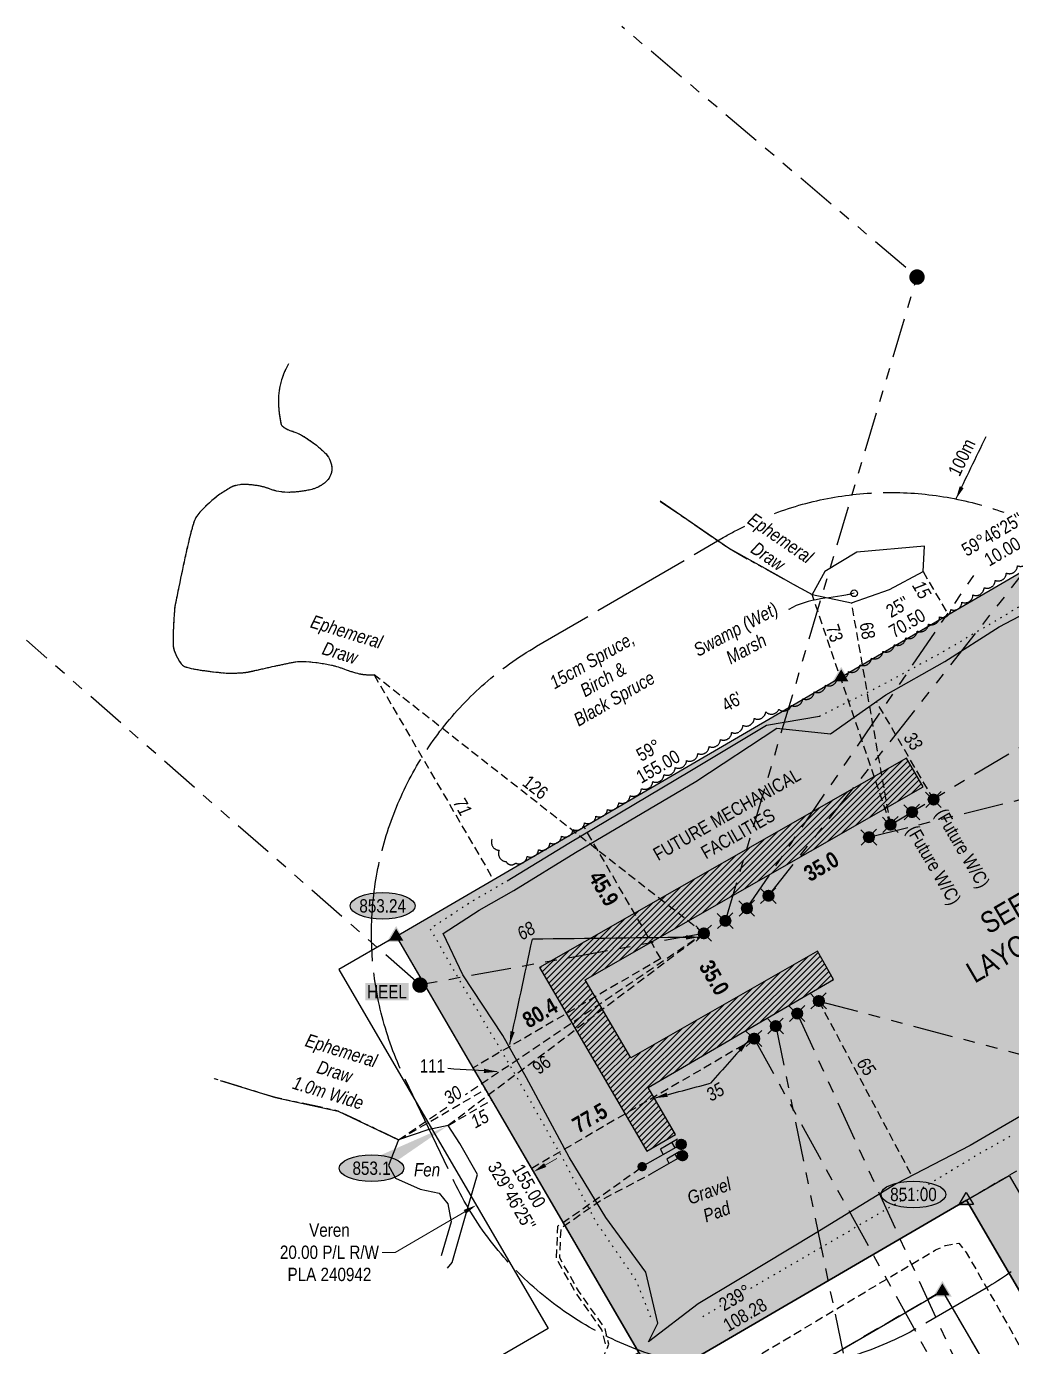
# Model space of a CAD drawing. Extents: x 398953 to 418778, y 6021401 to 6052343.
# Drawn here: x 416455 to 417195, y 6048103 to 6049096 of the extents above; entities that cross this region are included whole.
import ezdxf
from ezdxf.enums import TextEntityAlignment as Align

# ---------------------------------------------------------------- set-up
doc = ezdxf.new("R2010")
doc.units = 0
doc.header["$LTSCALE"] = 5
doc.header["$PDSIZE"] = 0.5
for name, pattern in [('0', [1, 1, 0]), ('foc-ACCESSROAD', [3.75, 2.5, -1.25]), ('foc-BUFFER', [16.75, 15, -1.75]), ('foc-DRILLPATH', [14.75, 6, -1.75, 1.75, -1.75, 1.75, -1.75]), ('foc-TIELINE', [1.875, 1.25, -0.625]), ('foc-TOPO', [1, 0.2, -0.8]), ('foc-TOPO-ephemeral', [6.25, 3.125, -0.625, 0.625, -0.625, 0.625, -0.625]), ('foc-TRAV', [1.875, 1.25, -0.625]), ('UG_PIPE', [1.875, 1.25, -0.625])]:
    doc.linetypes.add(name, pattern=pattern)
doc.layers.get('Defpoints').update_dxf_attribs({"color": 9})
for name, color, linetype in [('AS-PIPE-AG', 44, 'Continuous'), ('AS-PIPE-UG', 44, 'UG_PIPE'), ('AS-ROADS', 254, 'Continuous'), ('AS-SYMBOL', 7, 'Continuous'), ('AUX-BUFFER', 7, 'foc-BUFFER'), ('C-RW', 13, 'Continuous'), ('F-RW', 190, 'Continuous'), ('F-WS', 190, 'foc-ACCESSROAD'), ('L-BD', 7, 'Continuous'), ('L-DETAIL-T', 3, 'Continuous'), ('L-MON', 1, 'Continuous'), ('L-TIE', 7, 'foc-TIELINE'), ('P-BUFFER-PURPLE-H', 191, 'Continuous'), ('P-ELEVATION', 7, 'Continuous'), ('P-PDRILLPATH', 12, 'foc-DRILLPATH'), ('P-PROPOSED', 10, 'Continuous'), ('P-PROPOSED-H', 21, 'Continuous'), ('P-TRAV', 4, 'foc-TRAV'), ('T-BUSH', 110, '0'), ('T-BUSH-T', 110, 'Continuous'), ('T-DRAW', 143, 'foc-TOPO-ephemeral'), ('T-GENERAL', 48, 'foc-TOPO'), ('T-SLOPE', 48, 'Continuous'), ('T-TIE', 201, 'foc-TIELINE'), ('T-WATER-T', 170, 'Continuous'), ('WETLAND', 143, 'Continuous')]:
    doc.layers.add(name, color=color, linetype=linetype)
for name, color, linetype, lineweight in [('C-AR-T', 13, 'Continuous', 9), ('F-RW-T', 190, 'Continuous', 9), ('T-TEXT', 48, 'Continuous', 18), ('T-TIE-T', 201, 'Continuous', 18)]:
    doc.layers.add(name, color=color, linetype=linetype, lineweight=lineweight)
doc.styles.add('80', font='ARIALN.TTF', dxfattribs={"height": 10})
doc.styles.add('80CG', font='ARIALN.TTF', dxfattribs={"height": 10})
doc.styles.add('80L', font='ARIALN.TTF', dxfattribs={"height": 10})
doc.styles.add('80LS', font='ARIALNI.TTF', dxfattribs={"height": 10})
doc.styles.add('BOLD', font='ARIALNB.TTF')
doc.styles.add('foc-LtypeFont', font='ARIALN.TTF', dxfattribs={"height": 7.35})
doc.styles.add('MtXpl_Arial_Narrow', font='ARIALNI.TTF')
doc.linetypes.add('foc-TOPO-flowdirection-NOLINE', pattern='A,0,[">",foc-LtypeFont,S=0.3,R=0,X=0,Y=-0.945],-20,[">",foc-LtypeFont,S=0.3,R=0,X=0,Y=-0.945],0', length=20)
doc.dimstyles.new('CG2011', dxfattribs={"dimscale": 5, "dimtxt": 9, "dimasz": 2, "dimexe": 0.2, "dimexo": 0.0625, "dimgap": 0.5, "dimtad": 0, "dimtih": 1, "dimtoh": 1, "dimzin": 0, "dimdsep": 46, "dimtxsty": '80CG', "dimcen": 0.1, "dimse1": 1, "dimse2": 1, "dimclrd": 256, "dimclrt": 256, "dimaunit": 1, "dimadec": 4, "dimazin": 0, "dimtfac": 0.06, "dimtofl": 0, "dimtmove": 0, "dimatfit": 1, "dimfxl": 0.2, "dimtolj": 1, "dimtzin": 0, "dimlwd": -1, "dimarcsym": 0})
doc.dimstyles.new('Compass 5 000', dxfattribs={"dimscale": 5, "dimtxt": 9, "dimasz": 2, "dimexe": 0.2, "dimexo": 0.0625, "dimgap": 0.5, "dimtad": 0, "dimtih": 1, "dimtoh": 1, "dimzin": 0, "dimdsep": 46, "dimtxsty": '80CG', "dimcen": 0.1, "dimse1": 1, "dimse2": 1, "dimclrd": 256, "dimclrt": 256, "dimaunit": 1, "dimadec": 4, "dimazin": 0, "dimtfac": 0.06, "dimtofl": 0, "dimtmove": 0, "dimatfit": 1, "dimfxl": 0.2, "dimtolj": 1, "dimtzin": 0, "dimlwd": -1, "dimarcsym": 0})

# ---------------------------------------------------------------- blocks, each defined once
blk = doc.blocks.new('TRIA')
blk.add_hatch(color=255).paths.add_polyline_path([(-0.04, 1.52), (-1.47, -0.87), (1.39, -0.87)])
blk = doc.blocks.new('TRIAA')
blk.add_blockref('TRIA', (0, 0))
blk = doc.blocks.new('TRIB')
at = {"color": 1}
blk.add_lwpolyline([(-1.12, -0.67), (-0.04, 1.13), (1.04, -0.67)], close=True, dxfattribs=at)
blk = doc.blocks.new('TRIBB')
blk.add_blockref('TRIB', (0, 0))
blk = doc.blocks.new('TRICC')
for name in ['TRIAA', 'TRIBB']:
    blk.add_blockref(name, (0, 0))
blk = doc.blocks.new('plspike')
blk.add_blockref('TRICC', (0, 0))
blk = doc.blocks.new('STRIA')
blk.add_hatch(color=255).paths.add_polyline_path([(-0.04, 1.52), (-1.47, -0.87), (1.39, -0.87)])
blk = doc.blocks.new('STRIAA')
blk.add_blockref('STRIA', (0, 0))
blk = doc.blocks.new('STRIB')
at = {"color": 1}
blk.add_solid([(-1.12, -0.67), (-0.04, 1.13), (1.04, -0.67)], dxfattribs=at)
blk = doc.blocks.new('STRIBB')
blk.add_blockref('STRIB', (0, 0))
blk = doc.blocks.new('STRICC')
for name in ['STRIAA', 'STRIBB']:
    blk.add_blockref(name, (0, 0))
blk = doc.blocks.new('fdspike')
blk.add_blockref('STRICC', (0, 0))
blk = doc.blocks.new('we')
at = {"layer": 'P-ELEVATION'}
h = blk.add_hatch(color=111, dxfattribs=at)
h.dxf.hatch_style = 1
edge = h.paths.add_edge_path()
edge.add_ellipse((0, 0), major_axis=(-24.38, 0), ratio=0.410256, start_angle=0, end_angle=360)
at = {"layer": 'P-ELEVATION', "color": 7, "flags": 128}
blk.add_lwpolyline([(0, 0, 12.5, 0, 0), (-12.42, -6.43, 0, 0, 0)], format="xyseb", dxfattribs=at)
at = {"layer": 'P-ELEVATION', "color": 7}
blk.add_ellipse((0, 0), major_axis=(-24.38, 0), ratio=0.410256, dxfattribs=at)
at = {"layer": 'P-ELEVATION', "style": '80'}
blk.add_attdef('ELEVATION', text='', height=10, dxfattribs=at).set_placement((0, 0), align=Align.MIDDLE_CENTER)
blk = doc.blocks.new('*U52')
at = {"layer": 'P-ELEVATION'}
h = blk.add_hatch(color=111, dxfattribs=at)
h.dxf.hatch_style = 1
edge = h.paths.add_edge_path()
edge.add_ellipse((0, 0), major_axis=(-24.38, 0), ratio=0.410256, start_angle=0, end_angle=360)
at = {"layer": 'P-ELEVATION', "color": 7, "flags": 128}
blk.add_lwpolyline([(0, 0, 12.5, 0, 0), (57.66, 32.13, 0, 0, 0)], format="xyseb", dxfattribs=at)
at = {"layer": 'P-ELEVATION', "color": 7}
blk.add_ellipse((0, 0), major_axis=(-24.38, 0), ratio=0.410256, dxfattribs=at)
at = {"layer": 'P-ELEVATION', "style": '80'}
blk.add_attdef('ELEVATION', text='', height=10, dxfattribs=at).set_placement((0, 0), align=Align.MIDDLE_CENTER)
blk = doc.blocks.new('PIG')
h = blk.add_hatch(color=255)
h.dxf.hatch_style = 1
edge = h.paths.add_edge_path()
edge.add_arc((0, 0), 0.85, 0, 360)
at = {"layer": 'AS-SYMBOL'}
h = blk.add_hatch(color=13, dxfattribs=at)
h.dxf.hatch_style = 1
h.paths.add_polyline_path([(-0.1, 0, 1), (-0.55, 0, 1)])
h = blk.add_hatch(color=13, dxfattribs=at)
h.dxf.hatch_style = 1
h.paths.add_polyline_path([(0.1, 0, 1), (0.55, 0, 1)])
at = {"layer": 'AS-SYMBOL', "color": 13}
for centre, radius in [((0, 0), 0.75), ((-0.33, 0), 0.225), ((0.33, 0), 0.225)]:
    blk.add_circle(centre, radius, dxfattribs=at)
blk = doc.blocks.new('riser')
h = blk.add_hatch(color=255)
h.dxf.hatch_style = 1
edge = h.paths.add_edge_path()
edge.add_arc((0, 0), 0.7, 0, 360)
blk.add_hatch(color=48).paths.add_polyline_path([(0.58, -0.15), (-0.58, -0.15, 0.774597)])
at = {"color": 48}
blk.add_line((-0.58, -0.15), (0.58, -0.15), dxfattribs=at)
blk.add_circle((0, 0), 0.6, dxfattribs=at)
blk = doc.blocks.new('plbh')
at = {"layer": 'L-MON'}
h = blk.add_hatch(color=255, dxfattribs=at)
h.dxf.hatch_style = 1
edge = h.paths.add_edge_path()
edge.add_arc((0, 0), 1.16, 0, 360)
h = blk.add_hatch(color=256, dxfattribs=at)
h.dxf.hatch_style = 1
h.paths.add_polyline_path([(-0.96, 0, 1), (0.96, 0, 1)])
h.paths.add_polyline_path([(0.91, 0, -1), (-0.91, 0, -1)], flags=16)
h.paths.add_polyline_path([(0.45, 0, -1), (-0.45, 0, -1)], flags=0)
h = blk.add_hatch(color=256, dxfattribs=at)
h.dxf.hatch_style = 1
h.paths.add_polyline_path([(-0.45, 0, 1), (0.45, 0, 1)])
h.paths.add_polyline_path([(0.4, 0, -1), (-0.4, 0, -1)], flags=16)
at = {"layer": 'L-MON', "color": 240}
for radius in [0.96, 0.91, 0.45, 0.4]:
    blk.add_circle((0, 0), radius, dxfattribs=at)
blk = doc.blocks.new('*D68')
at = {"layer": 'C-AR-T', "transparency": 16777216}
for p, q in [((416844.7, 6048239.85), (416853.34, 6048244.89)), ((416784.24, 6048204.63), (416732, 6048174.19)), ((416732, 6048174.19), (416722, 6048174.19))]:
    blk.add_line(p, q, dxfattribs=at)
for points in [[(416843.86, 6048241.29), (416845.54, 6048238.41), (416836.06, 6048234.82)], [(416783.4, 6048206.07), (416785.08, 6048203.19), (416792.88, 6048209.66)]]:
    blk.add_solid(points, dxfattribs=at)
at = {"layer": 'Defpoints', "color": 0, "transparency": 16777216}
for p in [(416760.43, 6048364.64), (416717.24, 6048339.48), (416836.06, 6048234.82)]:
    blk.add_point(p, dxfattribs=at)
at = {"layer": 'C-AR-T', "transparency": 16777216, "insert": (416682.46, 6048174.19), "char_height": 10, "attachment_point": 5, "style": '80CG'}
blk.add_mtext('\\A1;Veren\\P20.00 P/L R/W\\PPLA 240942', dxfattribs=at)
blk = doc.blocks.new('*D73')
at = {"layer": 'Defpoints', "color": 0, "transparency": 16777216}
for p in [(417213.02, 6048198.69), (417180.1, 6048179.46), (417338.82, 6047983.27)]:
    blk.add_point(p, dxfattribs=at)
at = {"layer": 'F-RW-T', "transparency": 16777216}
for p, q in [((417347.46, 6047988.31), (417454, 6048050.54)), ((417454, 6048050.54), (417464, 6048050.54)), ((417297.27, 6047959.01), (417288.64, 6047953.96))]:
    blk.add_line(p, q, dxfattribs=at)
for points in [[(417346.62, 6047989.75), (417348.3, 6047986.88), (417338.82, 6047983.27)], [(417296.43, 6047960.45), (417298.11, 6047957.57), (417305.91, 6047964.05)]]:
    blk.add_solid(points, dxfattribs=at)
at = {"layer": 'F-RW-T', "transparency": 16777216, "insert": (417503.08, 6048050.54), "char_height": 10, "attachment_point": 5, "style": '80CG'}
blk.add_mtext('\\A1;PGI\\P15.00 P/L R/W\\PPLA 190452\\P(Expired)', dxfattribs=at)
blk = doc.blocks.new('WC')
at = {"layer": 'L-MON'}
h = blk.add_hatch(color=255, dxfattribs=at)
h.dxf.hatch_style = 1
edge = h.paths.add_edge_path()
edge.add_arc((0, 0), 0.9, 0, 360)
at = {"layer": 'L-MON', "color": 240, "flags": 128}
for points in [[(-0.62, 0.5), (-1.23, 1.12)], [(0.52, 0.61), (1.13, 1.21)], [(-1.18, -1.18), (-0.56, -0.57)], [(1.16, -1.18), (0.56, -0.57)]]:
    blk.add_lwpolyline(points, dxfattribs=at)
at = {"layer": 'L-MON', "color": 240}
for radius in [0.8, 0.373]:
    blk.add_circle((0, 0), radius, dxfattribs=at)

msp = doc.modelspace()

# ---------------------------------------------------------------- hatches: boundary and pattern name
at = {"layer": 'AS-ROADS'}
h = msp.add_hatch(color=256, dxfattribs=at)
h.dxf.hatch_style = 1
h.paths.add_polyline_path([(416922.442, 6048106.843), (416929.317, 6048120.891), (416920.327, 6048159.266), (416890.374, 6048200.516), (416862.737, 6048245.861), (416830.589, 6048305.431), (416812.732, 6048337.318), (416782.739, 6048382.808), (416768.097, 6048414.131), (416795.049, 6048431.528), (416821.197, 6048446.478), (416867.514, 6048474.961), (416957.924, 6048528.388), (417018.822, 6048568.386), (417059.174, 6048564.133), (417100.764, 6048593.498), (417145.107, 6048618.561), (417185.997, 6048644.743), (417226.299, 6048665.648), (417235.122, 6048651.676), (417245.202, 6048648.156), (417256.684, 6048654.863), (417285.569, 6048611.968), (417321.819, 6048553.806), (417367.997, 6048473.183), (417400.779, 6048413.678), (417387.619, 6048405.326), (417386.114, 6048394.286), (417390.352, 6048385.386), (417345.729, 6048359.891), (417281.387, 6048322.343), (417223.094, 6048288.938), (417164.314, 6048254.633), (417108.652, 6048225.661), (417047.757, 6048188.356), (416989.039, 6048153.008), (416959.712, 6048135.458)])
at = {"layer": 'P-BUFFER-PURPLE-H'}
h = msp.add_hatch(dxfattribs=at)
h.set_pattern_fill('ANSI31', color=256, scale=0.999564)
h.set_pattern_definition([(45, (179.582, 2636.1166), (-2.2440854293, 2.2440854293), [])])
h.paths.add_polyline_path([(417061.548, 6048379.415), (417049.419, 6048400.657), (416909.035, 6048320.495), (416874.803, 6048379.251), (417128.832, 6048524.306), (417116.435, 6048546.016), (416840.507, 6048388.455), (416921.025, 6048250.253), (416942.627, 6048262.838), (416922.056, 6048298.145)])
at = {"layer": 'P-PROPOSED-H'}
h = msp.add_hatch(color=256, dxfattribs=at)
h.dxf.hatch_style = 1
h.paths.add_polyline_path([(417161.605, 6048213.553), (416927.812, 6048077.342), (416732.827, 6048412.015), (417241.314, 6048708.267), (417590.374, 6048405.77), (417848.017, 6048001.888), (417799.085, 6047902.379), (417776.333, 6047902.825), (417671.283, 6047922.256), (417293.248, 6047987.602)])

# ---------------------------------------------------------------- linework, layer by layer
at = {"layer": 'AS-PIPE-AG', "flags": 128}
for points in [[(416944.195, 6048259.417), (416931.295, 6048251.789), (416933.26, 6048247.924)], [(416946.962, 6048255.397), (416917.652, 6048238.642)], [(416945.387, 6048249.762), (416936.28, 6048244.334), (416937.757, 6048241.217)], [(416939.702, 6048256.999), (416942.122, 6048252.689)], [(416947.91, 6048246.909), (416925.197, 6048233.787)], [(416944.105, 6048244.804), (416942.372, 6048247.987)]]:
    msp.add_lwpolyline(points, dxfattribs=at)
at = {"layer": 'AS-PIPE-UG', "flags": 128}
for points in [[(416889.95, 6048105.352), (416887.39, 6048115.927), (416867.695, 6048143.884), (416853.175, 6048169.469), (416854.21, 6048193.922), (416885.305, 6048215.572), (416917.652, 6048238.642)], [(416853.658, 6048075.483), (416871.536, 6048085.725), (416889.174, 6048097.155), (416892.573, 6048105.135), (416889.706, 6048116.977), (416869.808, 6048145.224), (416855.702, 6048170.079), (416856.654, 6048192.579), (416886.732, 6048213.521), (416925.197, 6048233.787)], [(416614.748, 6047766.091), (416639.107, 6047777.745), (416761.501, 6047844.3), (416846.404, 6047890.164), (416890.17, 6047913.341), (416909.088, 6047933.282), (416895.88, 6047959.076), (416879.27, 6047988.675), (416869.096, 6048007.68), (416884.166, 6048024.485), (416990.267, 6048087.766), (417138.252, 6048175.998), (417145.807, 6048179.388), (417155.861, 6048181.111), (417161.154, 6048174.171), (417180.881, 6048140.289), (417206.152, 6048095.473), (417219.182, 6048069.751), (417238.244, 6048035.129), (417253.923, 6048005.686), (417268.897, 6047979.46), (417287.338, 6047973.821), (417324.587, 6047968.383), (417370.042, 6047963.553), (417431.61, 6047952.776), (417496.038, 6047939.241), (417564.097, 6047926.528), (417609.449, 6047917.363), (417677.166, 6047904.056), (417738.118, 6047892.809), (417809.314, 6047883.441), (417865.84, 6047870.358), (417911.786, 6047858.972), (417972.73, 6047853.241)]]:
    msp.add_lwpolyline(points, dxfattribs=at)
at = {"layer": 'AS-ROADS', "flags": 128}
msp.add_lwpolyline([(417223.094, 6048288.938), (417164.314, 6048254.633), (417108.652, 6048225.661), (417047.757, 6048188.356), (416989.039, 6048153.008), (416959.712, 6048135.458), (416922.442, 6048106.843), (416929.317, 6048120.891), (416920.327, 6048159.266), (416890.374, 6048200.516), (416862.737, 6048245.861), (416830.589, 6048305.431), (416812.732, 6048337.318), (416782.739, 6048382.808), (416768.097, 6048414.131), (416795.049, 6048431.528), (416821.197, 6048446.478), (416867.514, 6048474.961), (416957.924, 6048528.388), (417018.822, 6048568.386), (417059.174, 6048564.133), (417100.764, 6048593.498), (417145.107, 6048618.561), (417185.997, 6048644.743), (417226.299, 6048665.648)], dxfattribs=at)
at = {"layer": 'C-RW', "flags": 128}
msp.add_lwpolyline([(416609.117, 6047776.829), (416848.673, 6047906.793), (416781.965, 6048021.29), (416915.232, 6048098.934), (416732.827, 6048412.015), (416689.643, 6048386.856), (416846.889, 6048116.958), (416713.622, 6048039.314), (416779.552, 6047926.153), (416585.284, 6047820.758)], dxfattribs=at)
at = {"layer": 'C-RW'}
for points in [[(416609.134, 6047776.406), (416848.917, 6047906.932), (416858.336, 6047912.046), (416870.754, 6047918.856), (416816.112, 6048012.221), (416927.812, 6048077.342), (417161.599, 6048213.515), (417293.248, 6047987.602), (417671.283, 6047922.256), (417776.333, 6047902.825), (418040.271, 6047853.932)], [(418031.189, 6047804.904), (417662.64, 6047873.325), (417514.007, 6047899.033), (417303.508, 6047935.486), (417261.453, 6047942.766), (417143.781, 6048145.107), (416884.467, 6047994.302), (416932.926, 6047910.563), (416939.442, 6047899.319), (416896.049, 6047875.698), (416874.177, 6047863.792), (416633.023, 6047732.519)]]:
    msp.add_lwpolyline(points, dxfattribs=at)
at = {"layer": 'F-RW'}
msp.add_lwpolyline([(417293.248, 6047987.602), (417161.602, 6048213.538), (417193.499, 6048232.108), (417340.307, 6047980.73)], dxfattribs=at)
at = {"layer": 'F-WS', "flags": 128}
msp.add_lwpolyline([(417143.554, 6048145.214), (416884.437, 6047994.168), (417035.432, 6047735.151), (417294.527, 6047886.122)], close=True, dxfattribs=at)
at = {"layer": 'L-TIE', "flags": 128}
for points in [[(416931.673, 6048395.186), (416873.961, 6048494.242)], [(416931.673, 6048395.186), (416790.539, 6048312.958)], [(417001.887, 6048334.866), (416834.569, 6048237.384)]]:
    msp.add_lwpolyline(points, dxfattribs=at)
at = {"layer": 'P-BUFFER-PURPLE-H', "flags": 128}
msp.add_lwpolyline([(417061.548, 6048379.415), (417049.419, 6048400.657), (416909.035, 6048320.495), (416874.803, 6048379.251), (417128.832, 6048524.306), (417116.435, 6048546.016), (416840.507, 6048388.455), (416921.025, 6048250.253), (416942.627, 6048262.838), (416922.056, 6048298.145), (417061.548, 6048379.415)], dxfattribs=at)
at = {"layer": 'P-PDRILLPATH', "elevation": 5333.106, "flags": 128}
for points in [[(417104.382, 6048495.881), (417584.761, 6048784.159)], [(417088.187, 6048486.448), (417703.926, 6048639.951)], [(417034.241, 6048353.809), (417357.232, 6047644.971)], [(417018.046, 6048344.376), (417171.813, 6047597.411)], [(417001.851, 6048334.943), (417370.844, 6047664.908)]]:
    msp.add_lwpolyline(points, dxfattribs=at)
at = {"layer": 'P-PDRILLPATH', "flags": 128}
msp.add_lwpolyline([(417050.435, 6048363.242), (417870.794, 6048145.843), (417949.127, 6048143.9)], dxfattribs=at)
at = {"layer": 'P-PROPOSED', "flags": 128}
msp.add_lwpolyline([(417161.605, 6048213.553), (416927.812, 6048077.342), (416732.827, 6048412.015), (417241.314, 6048708.267), (417590.374, 6048405.77), (417848.017, 6048001.888), (417799.085, 6047902.379), (417776.333, 6047902.825), (417671.283, 6047922.256), (417293.248, 6047987.602)], close=True, dxfattribs=at)
at = {"layer": 'P-TRAV', "flags": 128}
msp.add_lwpolyline([(417161.605, 6048213.553), (417414.707, 6048361.014), (417219.722, 6048695.688)], dxfattribs=at)
at = {"layer": 'T-BUSH', "flags": 128}
msp.add_lwpolyline([(416804.746, 6048485.08, 0.5205671), (416810.052, 6048476.609, 0.5205671), (416815.358, 6048468.138, 0.5205671), (416822.464, 6048466.978, 0.5205671), (416831.096, 6048472.018, 0.5205671), (416839.728, 6048477.058, 0.5205671), (416848.36, 6048482.097, 0.5205671), (416856.992, 6048487.137, 0.5205671), (416865.625, 6048492.177, 0.5205671), (416874.257, 6048497.217, 0.5205671), (416882.889, 6048502.256, 0.5205671), (416891.521, 6048507.296, 0.5205671), (416900.116, 6048512.397, 0.5205671), (416908.601, 6048517.682, 0.5205671), (416917.085, 6048522.966, 0.5205671), (416925.57, 6048528.25, 0.5205671), (416934.054, 6048533.535, 0.5205671), (416942.539, 6048538.819, 0.5205671), (416951.023, 6048544.104, 0.5205671), (416959.508, 6048549.388, 0.5205671), (416967.992, 6048554.673, 0.5205671), (416976.477, 6048559.957, 0.5205671), (416984.961, 6048565.242, 0.5205671), (416993.446, 6048570.526, 0.5205671), (417001.931, 6048575.811, 0.5205671), (417010.572, 6048580.729, 0.5205671), (417020.389, 6048582.611, 0.5205671), (417029.798, 6048585.57, 0.5205671), (417038.406, 6048590.652, 0.5205671), (417047.013, 6048595.734, 0.5205671), (417055.62, 6048600.816, 0.5205671), (417064.228, 6048605.898, 0.5205671), (417072.835, 6048610.98, 0.5205671), (417081.442, 6048616.061, 0.5205671), (417090.05, 6048621.143, 0.5205671), (417098.657, 6048626.225, 0.5205671), (417107.265, 6048631.307, 0.5205671), (417115.872, 6048636.389, 0.5205671), (417124.479, 6048641.471, 0.5205671), (417132.981, 6048646.723, 0.5205671), (417141.338, 6048652.206, 0.5205671), (417149.696, 6048657.689, 0.5205671), (417158.053, 6048663.172, 0.5205671), (417166.411, 6048668.655, 0.5205671), (417174.769, 6048674.138, 0.5205671), (417183.126, 6048679.621, 0.5205671), (417191.484, 6048685.104, 0.5205671), (417199.841, 6048690.587, 0.5205671), (417208.199, 6048696.07, 0.5205671), (417216.557, 6048701.553, 0.5205671), (417224.914, 6048707.036, 0.5205671), (417233.272, 6048712.519, 0.5205671), (417242.007, 6048716.188, 0.5205671), (417249.057, 6048709.112, 0.5205671), (417256.048, 6048701.968, 0.5205671), (417263.038, 6048694.823, 0.5205671), (417270.029, 6048687.679, 0.5205671), (417277.02, 6048680.535, 0.5205671), (417284.011, 6048673.39, 0.5205671), (417291.002, 6048666.246, 0.5205671), (417297.993, 6048659.102, 0.5205671), (417304.983, 6048651.957, 0.5205671), (417312.333, 6048645.199, 0.5205671), (417319.966, 6048638.744, 0.5205671), (417327.598, 6048632.29, 0.5205671), (417335.23, 6048625.835, 0.5205671), (417342.862, 6048619.38, 0.5205671), (417350.494, 6048612.926, 0.5205671), (417358.126, 6048606.471, 0.5205671), (417365.759, 6048600.016, 0.5205671), (417373.391, 6048593.562, 0.5205671), (417381.023, 6048587.107, 0.5205671), (417388.655, 6048580.652, 0.5205671), (417396.287, 6048574.198, 0.5205671), (417403.919, 6048567.743, 0.5205671), (417411.551, 6048561.288, 0.5205671), (417419.184, 6048554.834, 0.5205671), (417426.816, 6048548.379, 0.5205671), (417434.448, 6048541.924, 0.5205671), (417442.08, 6048535.47, 0.5205671), (417449.712, 6048529.015, 0.5205671), (417457.344, 6048522.56, 0.5205671), (417464.977, 6048516.106, 0.5205671), (417472.609, 6048509.651, 0.5205671), (417480.241, 6048503.196, 0.5205671), (417487.873, 6048496.741, 0.5205671), (417495.505, 6048490.287, 0.5205671), (417503.137, 6048483.832, 0.5205671), (417510.77, 6048477.377, 0.5205671), (417518.088, 6048470.57, 0.5205671), (417525.39, 6048463.744, 0.5205671), (417532.693, 6048456.919, 0.5205671), (417539.995, 6048450.093, 0.5205671), (417547.298, 6048443.268, 0.5205671), (417554.6, 6048436.442, 0.5205671), (417561.903, 6048429.617, 0.5205671), (417569.205, 6048422.792, 0.5205671), (417576.508, 6048415.966, 0.5205671), (417580.367, 6048408.115, 0.5205671), (417570.649, 6048406.423, 0.5205671), (417560.708, 6048405.378, 0.5205671), (417550.767, 6048404.334, 0.5205671), (417540.826, 6048403.289, 0.5205671), (417530.885, 6048402.245, 0.5205671), (417520.944, 6048401.201, 0.5205671), (417511.078, 6048399.87, 0.5205671), (417501.899, 6048395.913, 0.5205671), (417492.72, 6048391.957, 0.5205671), (417483.541, 6048388, 0.5205671), (417474.361, 6048384.043, 0.5205671), (417465.182, 6048380.086, 0.5205671), (417456.003, 6048376.129, 0.5205671), (417446.952, 6048372.003, 0.5205671), (417440.652, 6048364.243, 0.5205671), (417434.351, 6048356.483, 0.5205671), (417428.051, 6048348.723, 0.5205671), (417421.75, 6048340.963, 0.5205671), (417415.45, 6048333.204, 0.5205671), (417409.149, 6048325.444, 0.5205671), (417402.849, 6048317.684, 0.5205671), (417396.548, 6048309.924, 0.5205671), (417390.248, 6048302.164, 0.5205671), (417393.951, 6048293.1, 0.5205671), (417398.05, 6048283.983, 0.5205671), (417401.065, 6048274.453, 0.5205671), (417404.072, 6048264.921, 0.5205671), (417407.078, 6048255.388, 0.5205671), (417410.072, 6048245.852, 0.5205671), (417405.66, 6048237.086, 0.5205671), (417400.422, 6048228.573, 0.5205671), (417393.316, 6048221.808, 0.5205671), (417385.085, 6048216.136, 0.5205671), (417376.855, 6048210.463, 0.5205671), (417368.625, 6048204.791, 0.5205671), (417360.394, 6048199.119, 0.5205671), (417352.041, 6048193.646, 0.5205671), (417343.288, 6048188.819, 0.5205671), (417334.535, 6048183.992, 0.5205671), (417325.782, 6048179.165, 0.5205671), (417317.029, 6048174.338, 0.5205671), (417308.276, 6048169.511, 0.5205671), (417299.02, 6048165.808, 0.5205671), (417289.584, 6048162.51, 0.5205671), (417280.148, 6048159.212, 0.5205671), (417270.543, 6048156.578, 0.5205671), (417260.673, 6048154.997, 0.5205671), (417250.803, 6048153.416, 0.5205671), (417240.933, 6048151.835, 0.5205671), (417231.067, 6048151.665, 0.5205671), (417221.278, 6048153.093, 0.5205671), (417212.532, 6048148.542, 0.5205671), (417216.176, 6048139.234, 0.5205671), (417219.82, 6048129.926, 0.5205671), (417223.463, 6048120.619, 0.5205671), (417227.107, 6048111.311, 0.5205671), (417230.751, 6048102.003, 0.5205671), (417234.395, 6048092.695, 0.5205671), (417238.039, 6048083.387, 0.5205671), (417242.355, 6048074.466, 0.5205671), (417248.567, 6048066.635, 0.5205671), (417254.779, 6048058.805, 0.5205671), (417260.992, 6048050.974, 0.5205671), (417267.204, 6048043.143, 0.5205671), (417273.685, 6048037.244, 0.5205671), (417281.798, 6048043.083, 0.5205671), (417290.371, 6048046.446, 0.5205671), (417295.568, 6048037.928, 0.5205671), (417300.631, 6048029.309, 0.5205671), (417305.693, 6048020.69, 0.5205671), (417310.937, 6048012.253, 0.5205671), (417319.549, 6048007.179, 0.5205671), (417328.161, 6048002.104, 0.5205671), (417336.773, 6047997.03, 0.5205671), (417345.385, 6047991.956, 0.5205671), (417353.997, 6047986.882, 0.5205671), (417362.609, 6047981.808, 0.5205671), (417371.221, 6047976.734, 0.5205671), (417380.127, 6047972.46, 0.5205671), (417389.977, 6047970.762, 0.5205671), (417399.828, 6047969.064, 0.5205671), (417409.678, 6047967.365, 0.5205671), (417419.528, 6047965.667, 0.5205671), (417429.379, 6047963.969, 0.5205671), (417439.229, 6047962.271, 0.5205671), (417449.079, 6047960.572, 0.5205671), (417458.929, 6047958.874, 0.5205671), (417468.78, 6047957.176, 0.5205671), (417478.63, 6047955.477, 0.5205671), (417488.48, 6047953.779, 0.5205671), (417498.333, 6047952.094, 0.5205671), (417508.187, 6047950.42, 0.5205671), (417518.042, 6047948.745, 0.5205671), (417527.896, 6047947.071, 0.5205671), (417537.751, 6047945.396, 0.5205671), (417547.605, 6047943.722, 0.5205671), (417557.459, 6047942.048, 0.5205671), (417567.314, 6047940.373, 0.5205671), (417577.168, 6047938.699, 0.5205671), (417587.023, 6047937.025, 0.5205671), (417596.877, 6047935.35, 0.5205671), (417606.731, 6047933.676, 0.5205671), (417616.586, 6047932.001, 0.5205671), (417626.44, 6047930.327, 0.5205671), (417636.295, 6047928.653, 0.5205671), (417646.127, 6047926.854, 0.5205671), (417655.952, 6047925.014, 0.5205671), (417665.777, 6047923.175, 0.5205671), (417675.601, 6047921.335, 0.5205671), (417685.426, 6047919.495, 0.5205671), (417695.251, 6047917.655, 0.5205671), (417705.076, 6047915.815, 0.5205671), (417714.901, 6047913.975, 0.5205671), (417724.726, 6047912.135, 0.5205671), (417734.551, 6047910.296, 0.5205671), (417743.584, 6047913.317, 0.5205671), (417752.317, 6047918.179, 0.5205671), (417761.051, 6047923.041, 0.5205671), (417769.784, 6047927.903, 0.5205671), (417779.531, 6047927.81, 0.5205671), (417789.442, 6047926.514, 0.5205671), (417799.353, 6047925.218, 0.5205671), (417809.264, 6047923.922, 0.5205671), (417819.176, 6047922.626, 0.5205671), (417829.087, 6047921.329, 0.5205671), (417838.998, 6047920.033, 0.5205671), (417845.438, 6047913.539, 0.5205671), (417849.753, 6047904.523, 0.5205671), (417854.069, 6047895.507, 0.5205671), (417856.274, 6047890.901, 0.5205671)], format="xyb", dxfattribs=at)
at = {"layer": 'T-DRAW', "flags": 128}
msp.add_lwpolyline([(416651.596, 6048842.436, 0.0715137), (416645.403, 6048826.389, 0.0763078), (416644.223, 6048810.301, 0.0264815), (416645.851, 6048798.045, 0.1429294), (416646.907, 6048795.961, 0.1376201), (416652.731, 6048792.435, -0.0748902), (416664.004, 6048787.396, -0.0229553), (416672.696, 6048781.245, -0.0299162), (416678.834, 6048775.846, -0.1675089), (416684.152, 6048765.044, -0.2063654), (416681.4, 6048755.523, -0.0943039), (416675.55, 6048750.653, -0.0786796), (416667.001, 6048747.539, -0.0364035), (416653.073, 6048745.868, -0.0590275), (416644.425, 6048746.485, -0.0432233), (416637.415, 6048748.468, 0.0423418), (416630.262, 6048750.504, 0.043304), (416618.512, 6048751.756, 0.0725672), (416611.493, 6048750.872, 0.0622122), (416607.964, 6048749.403, 0.0253407), (416600.088, 6048744.362, 0.054214), (416584.953, 6048730.862, 0.1122729), (416580.122, 6048722.236, 0.0133553), (416577.105, 6048710.904, 0.0066346), (416571.949, 6048687.871, 0.0015092), (416566.516, 6048661.602, 0.0185298), (416566.16, 6048659.446, 0.0148132), (416565.835, 6048656.113, 0.0039946), (416565.096, 6048643.719, 0.0079933), (416564.848, 6048636.758, 0.0110449), (416564.861, 6048631.716, 0.0783239), (416565.741, 6048626.904, 0.0476231), (416569.1, 6048619.626, 0.0319607), (416570.905, 6048616.939, 0.0641319), (416572.047, 6048615.792, 0.1045783), (416575.252, 6048614.241, 0.027379), (416588.477, 6048611.729, 0.0084556), (416602.212, 6048610.128, 0.0233381), (416607.217, 6048609.865, 0.0202271), (416617.363, 6048610.217, 0.0361073), (416622.994, 6048611.052, 0.0014143), (416625.234, 6048611.558, -0.0008263), (416629.067, 6048612.43, -0.0024285), (416642.998, 6048615.5, -0.002899), (416654.695, 6048617.948, -0.06789), (416664.994, 6048618.618, -0.036462), (416683.952, 6048615.878, -0.0386705), (416693.808, 6048612.898, 0.0343483), (416704.87, 6048609.447, 0.0368891), (416708.513, 6048608.86, 0.0179683), (416716.07, 6048608.479)], format="xyb", dxfattribs=at)
at = {"layer": 'T-DRAW', "linetype": 'foc-TOPO-flowdirection-NOLINE', "flags": 128}
msp.add_lwpolyline([(416651.596, 6048842.436, 0.0715137), (416645.403, 6048826.389, 0.0763078), (416644.223, 6048810.301, 0.0264815), (416645.851, 6048798.045, 0.1429294), (416646.907, 6048795.961, 0.1376201), (416652.731, 6048792.435, -0.0748902), (416664.004, 6048787.396, -0.0229553), (416672.696, 6048781.245, -0.0299162), (416678.834, 6048775.846, -0.1675089), (416684.152, 6048765.044, -0.2063654), (416681.4, 6048755.523, -0.0943039), (416675.55, 6048750.653, -0.0786796), (416667.001, 6048747.539, -0.0364035), (416653.073, 6048745.868, -0.0590275), (416644.425, 6048746.485, -0.0432233), (416637.415, 6048748.468, 0.0423418), (416630.262, 6048750.504, 0.043304), (416618.512, 6048751.756, 0.0725672), (416611.493, 6048750.872, 0.0622122), (416607.964, 6048749.403, 0.0253407), (416600.088, 6048744.362, 0.054214), (416584.953, 6048730.862, 0.1122729), (416580.122, 6048722.236, 0.0133553), (416577.105, 6048710.904, 0.0066346), (416571.949, 6048687.871, 0.0015092), (416566.516, 6048661.602, 0.0185298), (416566.16, 6048659.446, 0.0148132), (416565.835, 6048656.113, 0.0039946), (416565.096, 6048643.719, 0.0079933), (416564.848, 6048636.758, 0.0110449), (416564.861, 6048631.716, 0.0783239), (416565.741, 6048626.904, 0.0476231), (416569.1, 6048619.626, 0.0319607), (416570.905, 6048616.939, 0.0641319), (416572.047, 6048615.792, 0.1045783), (416575.252, 6048614.241, 0.027379), (416588.477, 6048611.729, 0.0084556), (416602.212, 6048610.128, 0.0233381), (416607.217, 6048609.865, 0.0202271), (416617.363, 6048610.217, 0.0361073), (416622.994, 6048611.052, 0.0014143), (416625.234, 6048611.558, -0.0008263), (416629.067, 6048612.43, -0.0024285), (416642.998, 6048615.5, -0.002899), (416654.695, 6048617.948, -0.06789), (416664.994, 6048618.618, -0.036462), (416683.952, 6048615.878, -0.0386705), (416693.808, 6048612.898, 0.0343483), (416704.87, 6048609.447, 0.0368891), (416708.513, 6048608.86, 0.0179683), (416716.07, 6048608.479)], format="xyb", dxfattribs=at)
for points in [[(416931.164, 6048739.347), (416983.304, 6048703.566), (417020.62, 6048682.846), (417030.776, 6048677.068), (417045.497, 6048669.033)], [(416600.199, 6048303.489), (416641.989, 6048290.576), (416689.054, 6048280.495), (416734.508, 6048258.816)]]:
    msp.add_lwpolyline(points, dxfattribs=at)
at = {"layer": 'T-DRAW', "flags": 128}
for points in [[(416931.462, 6048738.921), (416983.304, 6048703.566), (417008.694, 6048689.121), (417045.497, 6048669.033)], [(416734.508, 6048258.816), (416689.054, 6048280.495), (416641.989, 6048290.576), (416595.935, 6048304.806), (416594.82, 6048305.27)]]:
    msp.add_lwpolyline(points, dxfattribs=at)
at = {"layer": 'T-GENERAL', "flags": 128}
for points in [[(417050.952, 6048577.592), (417096.889, 6048600.445), (417141.214, 6048624.525), (417185.157, 6048650.34), (417241.187, 6048683.807), (417267.914, 6048660.457), (417293.872, 6048616.167), (417327.507, 6048557.955), (417374.362, 6048476.892), (417416.097, 6048402.65), (417411.167, 6048388.237), (417351.739, 6048352.217), (417334.751, 6048342.292)], [(416924.067, 6048125.612), (416913.387, 6048152.712), (416883.022, 6048197.047), (416858.672, 6048243.497), (416824.964, 6048303.412), (416807.837, 6048332.515), (416780.134, 6048379.252), (416758.274, 6048417.67), (416789.817, 6048438.432), (416816.067, 6048453.717)], [(417194.151, 6048261.262), (417170.162, 6048247.747), (417118.704, 6048216.665), (417053.492, 6048178.537), (416999.071, 6048147.074)], [(416976.859, 6048133.876), (416963.239, 6048125.752)]]:
    msp.add_lwpolyline(points, dxfattribs=at)
at = {"layer": 'T-SLOPE', "flags": 128}
msp.add_lwpolyline([(416816.067, 6048453.717), (416862.519, 6048482.04), (416900.894, 6048504.74), (416953.372, 6048536.15), (417011.017, 6048570.705), (417050.952, 6048577.592)], dxfattribs=at)
at = {"layer": 'T-TIE'}
msp.add_line((416716.07, 6048608.479), (416805.773, 6048454.515), dxfattribs=at)
at = {"layer": 'T-TIE', "flags": 128}
for points in [[(417128.842, 6048686.276), (417147.779, 6048653.772)], [(417104.382, 6048495.881), (417045.501, 6048669.033)], [(417104.382, 6048495.881), (417075.142, 6048662.766)], [(416964.027, 6048414.129), (416716.07, 6048608.479)], [(417136.809, 6048514.67), (417093.763, 6048588.555)], [(416734.508, 6048258.816), (416964.027, 6048414.129)], [(416964.027, 6048414.129), (416771.788, 6048269.617)], [(416734.508, 6048258.816), (416799.889, 6048296.909)], [(416771.788, 6048269.617), (416804.639, 6048288.756)]]:
    msp.add_lwpolyline(points, dxfattribs=at)
at = {"layer": 'T-TIE', "elevation": 5333.106, "flags": 128}
msp.add_lwpolyline([(417050.435, 6048363.242), (417120.779, 6048231.066)], dxfattribs=at)
at = {"layer": 'WETLAND', "flags": 128}
for points in [[(417045.501, 6048669.033), (417075.142, 6048662.766), (417103.667, 6048672.891), (417128.842, 6048686.276), (417130.064, 6048705.409), (417078.982, 6048700.972), (417054.901, 6048686.243), (417045.497, 6048669.033)], [(416771.367, 6048162.36), (416774.662, 6048166.482), (416785.883, 6048205.161), (416793.915, 6048232.692), (416780.55, 6048256.085), (416771.788, 6048269.617), (416756.43, 6048266.222), (416734.508, 6048258.816), (416726.763, 6048239.523), (416732.243, 6048229.901), (416750.742, 6048221.827), (416764.879, 6048218.79), (416771.475, 6048210.76), (416773.945, 6048197.063), (416766.481, 6048171.561)]]:
    msp.add_lwpolyline(points, dxfattribs=at)

# ---------------------------------------------------------------- block references
at = {"layer": 'AS-SYMBOL', "color": 2, "xscale": 4.997820549999972, "yscale": 4.997820549999972, "zscale": 4.997820549999972}
for p in [(416946.962, 6048255.397), (416947.91, 6048246.909)]:
    msp.add_blockref('PIG', p, dxfattribs=at)
at = {"layer": 'AS-SYMBOL', "color": 1, "xscale": 4.997820549999972, "yscale": 4.997820549999972, "zscale": 4.997820549999972}
msp.add_blockref('riser', (416917.652, 6048238.642), dxfattribs=at)
at = {"layer": 'L-BD'}
for p, values in [((416722.484, 6048434.816), {'ELEVATION': '853.24'}), ((417121.633, 6048217.76), {'ELEVATION': '851.00'})]:
    msp.add_blockref('we', p, dxfattribs=at).add_auto_attribs(values)
at = {"layer": 'L-MON'}
for name, p, xscale, yscale, zscale in [('plbh', (417124.304, 6048907.801), 4.99999999999998, 4.99999999999998, 4.99999999999998), ('fdspike', (417067.497, 6048607.006), 4.999999999999924, 4.999999999999924, 4.999999999999924), ('fdspike', (416732.827, 6048412.015), 4.999999999999924, 4.999999999999924, 4.999999999999924), ('plbh', (416750.574, 6048375.236), 4.99999999999998, 4.99999999999998, 4.99999999999998), ('plspike', (417161.599, 6048213.515), 4.999999999999924, 4.999999999999924, 4.999999999999924), ('fdspike', (417143.579, 6048145.171), 4.999999999999924, 4.999999999999924, 4.999999999999924)]:
    msp.add_blockref(name, p, dxfattribs=dict(at, xscale=xscale, yscale=yscale, zscale=zscale))
at = {"layer": 'L-MON', "color": 6, "xscale": 4.997820549999995, "yscale": 4.997820549999995, "zscale": 4.997820549999995}
for p in [(417136.772, 6048514.747), (417120.577, 6048505.314), (417104.382, 6048495.881), (417088.187, 6048486.448), (417012.611, 6048442.428), (416996.416, 6048432.995), (416980.221, 6048423.562), (416964.027, 6048414.129), (417050.435, 6048363.242), (417034.241, 6048353.809), (417018.046, 6048344.376), (417001.851, 6048334.943)]:
    msp.add_blockref('WC', p, dxfattribs=at)
at = {"layer": 'T-TIE'}
msp.add_blockref('*U52', (416714.128, 6048237.489), dxfattribs=at).add_auto_attribs({'ELEVATION': '853.1'})

# ---------------------------------------------------------------- texts
at = {"char_height": 9.99564, "attachment_point": 1, "rotation": 300.225833, "style": '80L', "bg_fill": 1, "box_fill_scale": 1.1, "bg_fill_color": 254, "bg_fill_transparency": 0}
for insert in [(417146.295, 6048509.3), (417124.702, 6048496.722)]:
    msp.add_mtext_dynamic_manual_height_columns('(Future W/C)', width=65.56936, gutter_width=49.978, heights=[0], dxfattribs=dict(at, insert=insert))
at = {"color": 14, "insert": (416725.744, 6048370.227), "char_height": 9.9956, "attachment_point": 5, "style": '80L', "bg_fill": 1, "box_fill_scale": 1.15, "bg_fill_color": 255, "bg_fill_transparency": 0}
msp.add_mtext_dynamic_manual_height_columns('HEEL', width=29.57551, gutter_width=47.479, heights=[0], dxfattribs=at)
at = {"layer": 'AUX-BUFFER', "insert": (417147.222, 6048761.442), "char_height": 9.9956, "attachment_point": 1, "rotation": 64.260733, "style": '80L'}
msp.add_mtext_dynamic_manual_height_columns('100m', width=34.21963, gutter_width=224.902, heights=[0], dxfattribs=at)
at = {"layer": 'L-BD', "style": '80L'}
for s, height, rotation, p in [("25''", 9.9956, 30.2257, (417109.692, 6048659.758)), ('70.50', 9.9956, 30.2257, (417116.863, 6048647.451)), ("46'", 9.9956, 30.2257, (416985.124, 6048588.509)), ('59°', 9.9956, 30.2257, (416922.377, 6048551.952)), ('155.00', 9.9956, 30.2257, (416929.548, 6048539.645)), ("329°46'25''", 9.99564, 300.2257, (416819.648, 6048216.65)), ('155.00', 9.9956, 300.2257, (416832.603, 6048224.198)), ('239°', 9.9956, 30.2257, (416987.369, 6048140.18)), ('108.28', 9.9956, 30.2257, (416994.917, 6048127.225))]:
    msp.add_text(s, height=height, rotation=rotation, dxfattribs=at).set_placement(p, align=Align.MIDDLE)
at = {"layer": 'L-BD', "color": 3, "style": 'BOLD'}
for s, rotation, p in [('35.0', 30.225712, (417043.785, 6048452.654)), ('45.9', 300.225712, (416876.889, 6048456.417)), ('35.0', 300.225712, (416959.942, 6048389.361)), ('80.4', 30.225712, (416832.242, 6048342.403)), ('77.5', 30.225712, (416869.664, 6048263.444))]:
    msp.add_text(s, height=12, rotation=rotation, dxfattribs=at).set_placement(p)
at = {"layer": 'L-DETAIL-T', "insert": (417214.197, 6048427.888), "char_height": 16, "width": 132.22003, "attachment_point": 5, "rotation": 30.225712, "style": '80CG', "bg_fill": 1, "box_fill_scale": 1.1, "bg_fill_color": 254, "bg_fill_transparency": 0}
msp.add_mtext('\\pxqc;SEE W/C LAYOUT INSET', dxfattribs=at)
at = {"layer": 'P-BUFFER-PURPLE-H', "insert": (416924.847, 6048477.149), "char_height": 10, "attachment_point": 1, "rotation": 29.72716, "style": '80L', "bg_fill": 1, "box_fill_scale": 1.1, "bg_fill_color": 254, "bg_fill_transparency": 0}
msp.add_mtext_dynamic_manual_height_columns('\\pxqc;FUTURE MECHANICAL FACILITIES ', width=124.38377, gutter_width=50, heights=[0], dxfattribs=at)
at = {"layer": 'T-BUSH-T', "insert": (416847.276, 6048606.471), "char_height": 9.99564, "attachment_point": 1, "rotation": 30, "style": '80L'}
msp.add_mtext_dynamic_manual_height_columns('\\pxqc;{\\fArial Narrow|b0|i1|c0|p34;15cm Spruce, \\PBirch & \\PBlack Spruce}', width=69.59216, gutter_width=44.98, heights=[0], dxfattribs=at)
at = {"layer": 'T-TEXT', "insert": (416951.057, 6048219.569), "char_height": 10, "attachment_point": 1, "rotation": 20, "style": '80'}
msp.add_mtext_dynamic_manual_height_columns('\\pxqc;{\\fArial Narrow|b0|i1|c0|p34;Gravel\\PPad}', width=32.2787, gutter_width=45, heights=[0], dxfattribs=at)
at = {"layer": 'T-TIE-T', "style": '80LS'}
for s, p in [('15', (417127.854, 6048672.659)), ('71', (416782.639, 6048509.415))]:
    msp.add_text(s, height=9.9956, rotation=300.2257, dxfattribs=at).set_placement(p, align=Align.MIDDLE)
at = {"layer": 'T-TIE-T', "style": '80L'}
for s, rotation, p in [('73', 288.780906, (417062.384, 6048639.963)), ('68', 279.938117, (417087.089, 6048641.799)), ('126', 321.910266, (416837.378, 6048524.014)), ('96', 38.144937, (416841.999, 6048315.353))]:
    msp.add_text(s, height=9.9956, rotation=rotation, dxfattribs=at).set_placement(p, align=Align.MIDDLE_CENTER)
at = {"layer": 'T-TIE-T', "style": 'MtXpl_Arial_Narrow'}
for s, rotation, p in [('33', 305.224353, (417113.681, 6048561.134)), ('68', 30.225712, (416827.282, 6048408.557)), ('65', 305.224353, (417078.408, 6048316.353, 5333.106)), ('35', 30.225712, (416969.464, 6048287.37))]:
    msp.add_text(s, height=10, rotation=rotation, dxfattribs=at).set_placement(p)
at = {"layer": 'T-TIE-T', "style": '80L'}
msp.add_text('111', height=9.9956, dxfattribs=at).set_placement((416759.895, 6048314.389), align=Align.MIDDLE_CENTER)
at = {"layer": 'T-TIE-T', "insert": (416787.453, 6048276.047), "char_height": 10, "attachment_point": 1, "rotation": 28.507778, "style": '80L'}
msp.add_mtext_dynamic_manual_height_columns('{\\fArial Narrow|b0|i1|c0|p34;15}', width=22.18951, gutter_width=45, heights=[0], dxfattribs=at)
at = {"layer": 'T-WATER-T', "char_height": 9.99551, "attachment_point": 1, "style": '80L'}
for s, width, insert, rotation in [('\\pxqc;{\\fArial Narrow|b0|i1|c0|p34;Ephemeral\\PDraw}', 55.9548, (417001.37, 6048731.401), 325.707208), ('\\pxqc;{\\fArial Narrow|b0|i1|c0|p34;Ephemeral\\PDraw}', 55.9548, (416670.118, 6048654.032), 342.829508), ('\\pxqc;{\\fArial Narrow|b0|i1|c0|p34;Ephemeral\\PDraw\\P1.0m Wide}', 62.65564, (416662.941, 6048340.054), 342.829508)]:
    msp.add_mtext_dynamic_manual_height_columns(s, width=width, gutter_width=44.98, heights=[0], dxfattribs=dict(at, insert=insert, rotation=rotation))
at = {"layer": 'WETLAND', "insert": (416745.381, 6048241.299), "char_height": 10, "attachment_point": 1, "style": '80'}
msp.add_mtext_dynamic_manual_height_columns('\\pxqc;{\\fArial Narrow|b0|i1|c0|p34;Fen}', width=20.99385, gutter_width=45, heights=[0], dxfattribs=at)

# ---------------------------------------------------------------- dimensions: what is measured, and where the dimension line sits
at = {"layer": 'C-AR-T', "color": 6}
dim = msp.add_linear_dim(base=(416836.063, 6048234.821), p1=(416717.242, 6048339.484), p2=(416760.426, 6048364.644), angle=30.225712, text='Veren\\P20.00 P/L R/W\\PPLA 240942', dimstyle='Compass 5 000', dxfattribs=at)
dim.commit()
dim.dimension.update_dxf_attribs({"geometry": '*D68', "text_midpoint": (416682.461, 6048174.191), "dimtype": 161})
at = {"layer": 'F-RW-T', "color": 6}
dim = msp.add_linear_dim(base=(417338.823, 6047983.272), p1=(417180.103, 6048179.465), p2=(417213.017, 6048198.687), angle=30.28554, text='PGI\\P15.00 P/L R/W\\PPLA 190452\\P(Expired)', dimstyle='Compass 5 000', dxfattribs=at)
dim.commit()
dim.dimension.update_dxf_attribs({"geometry": '*D73', "text_midpoint": (417503.083, 6048050.537), "dimtype": 161})

# ---------------------------------------------------------------- leaders
at = {"layer": 'AUX-BUFFER', "path_type": 1}
msp.add_leader([(417153.559, 6048740.764), (417176.208, 6048787.743)], dimstyle='CG2011', override={"dimasz": 2, "dimgap": 0.5, "dimtad": 0}, dxfattribs=at)
at = {"layer": 'T-TIE-T', "path_type": 1}
for points in [[(416818.021, 6048330.486), (416835.064, 6048409.699)], [(416960.521, 6048411.221), (416835.064, 6048409.699)], [(416997.619, 6048333.592), (416969.008, 6048301.363)], [(416808.612, 6048310.07), (416771.434, 6048312.382)], [(416926.761, 6048290.202), (416969.008, 6048301.363)]]:
    msp.add_leader(points, dimstyle='Compass 5 000', override={"dimgap": 0.5, "dimtad": 0}, dxfattribs=at)
at = {"layer": 'WETLAND', "path_type": 1}
msp.add_leader([(417077.122, 6048669.916), (417027.957, 6048657.692), (417024.494, 6048655.385)], dimstyle='Compass 5 000', override={"dimasz": 1, "dimgap": 0.5, "dimtad": 0, "dimldrblk": 'DotBlank'}, dxfattribs=at)

# ---------------------------------------------------------------- next in the draw order: texts
at = {"layer": 'L-BD', "insert": (417156.827, 6048706.068), "char_height": 9.99564, "width": 49.91452, "attachment_point": 1, "rotation": 30.2257, "line_spacing_factor": 0.9, "style": '80L', "bg_fill": 3, "box_fill_scale": 1.15, "bg_fill_color": 256, "bg_fill_true_color": 256, "bg_fill_transparency": 0}
msp.add_mtext("\\pxqc;59°46'25'' 10.00", dxfattribs=at)
at = {"layer": 'WETLAND', "insert": (416949.837, 6048628.068), "char_height": 10, "attachment_point": 1, "rotation": 28.219876, "style": '80', "bg_fill": 3, "box_fill_scale": 1.15, "bg_fill_color": 256, "bg_fill_true_color": 256, "bg_fill_transparency": 0}
msp.add_mtext_dynamic_manual_height_columns('\\pxqc;{\\fArial Narrow|b0|i1|c0|p34;Swamp (Wet)\\PMarsh}', width=81.19929, gutter_width=45, heights=[0], dxfattribs=at)

# ---------------------------------------------------------------- next in the draw order: linework, layer by layer
at = {"layer": 'AUX-BUFFER', "color": 251, "linetype": 'foc-BUFFER', "flags": 128}
for points in [[(417017.093, 6048730.031, -0.1779597), (417189.513, 6048730.824, -0.1779597)], [(417205.315, 6048724.482, -0.4056006), (417335.86, 6048401.734), (417281.913, 6048269.095, -0.1657645), (417176.208, 6048147.31), (417127.624, 6048119.011, -0.4383821), (416776.363, 6048227.236), (416738.539, 6048306.421, -0.3904511), (416838.253, 6048630.061), (416978.609, 6048711.813, -0.0184758), (416994.894, 6048720.509)]]:
    msp.add_lwpolyline(points, format="xyb", dxfattribs=at)
at = {"layer": 'P-PDRILLPATH', "flags": 128}
for points in [[(416980.221, 6048423.562), (417124.268, 6048907.878), (416902.334, 6049096.333)], [(417012.611, 6048442.428), (417519.561, 6049084.444)], [(416996.416, 6048432.995), (417167.033, 6048683.376)], [(416964.027, 6048414.129), (416750.538, 6048375.313), (416454.593, 6048634.671)]]:
    msp.add_lwpolyline(points, dxfattribs=at)

# ---------------------------------------------------------------- next in the draw order: texts
at = {"layer": 'T-TIE-T', "insert": (416767.137, 6048293.337), "char_height": 10, "attachment_point": 1, "rotation": 32.313315, "style": '80L', "bg_fill": 3, "box_fill_scale": 1.15, "bg_fill_color": 256, "bg_fill_true_color": 256, "bg_fill_transparency": 0}
msp.add_mtext_dynamic_manual_height_columns('{\\fArial Narrow|b0|i1|c0|p34;30}', width=12.9513, gutter_width=45, heights=[0], dxfattribs=at)

doc.saveas('drawing.dxf')
